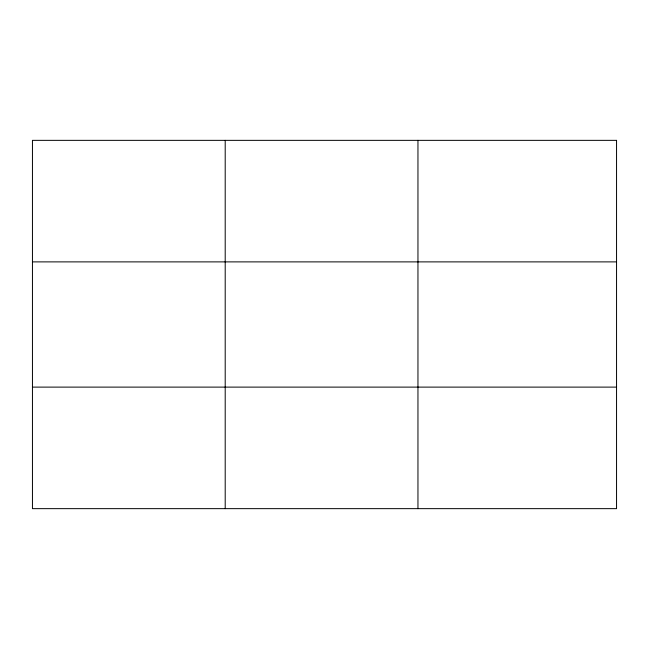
<?xml version="1.0" encoding="UTF-8"?>
<svg xmlns="http://www.w3.org/2000/svg" width="649" height="649" viewBox="0 0 649 649"><rect width="100%" height="100%" fill="white"/><g stroke="black" fill="none" stroke-linecap="round" stroke-linejoin="round"><path stroke-width="0.97" d="M225.203 140.354L225.203 508.646M417.956 140.354L417.956 508.646M32.45 261.888L616.55 261.888M32.45 387.112L616.55 387.112M616.55 140.354L616.55 508.646L32.45 508.646L32.45 140.354L616.55 140.354"/></g></svg>
